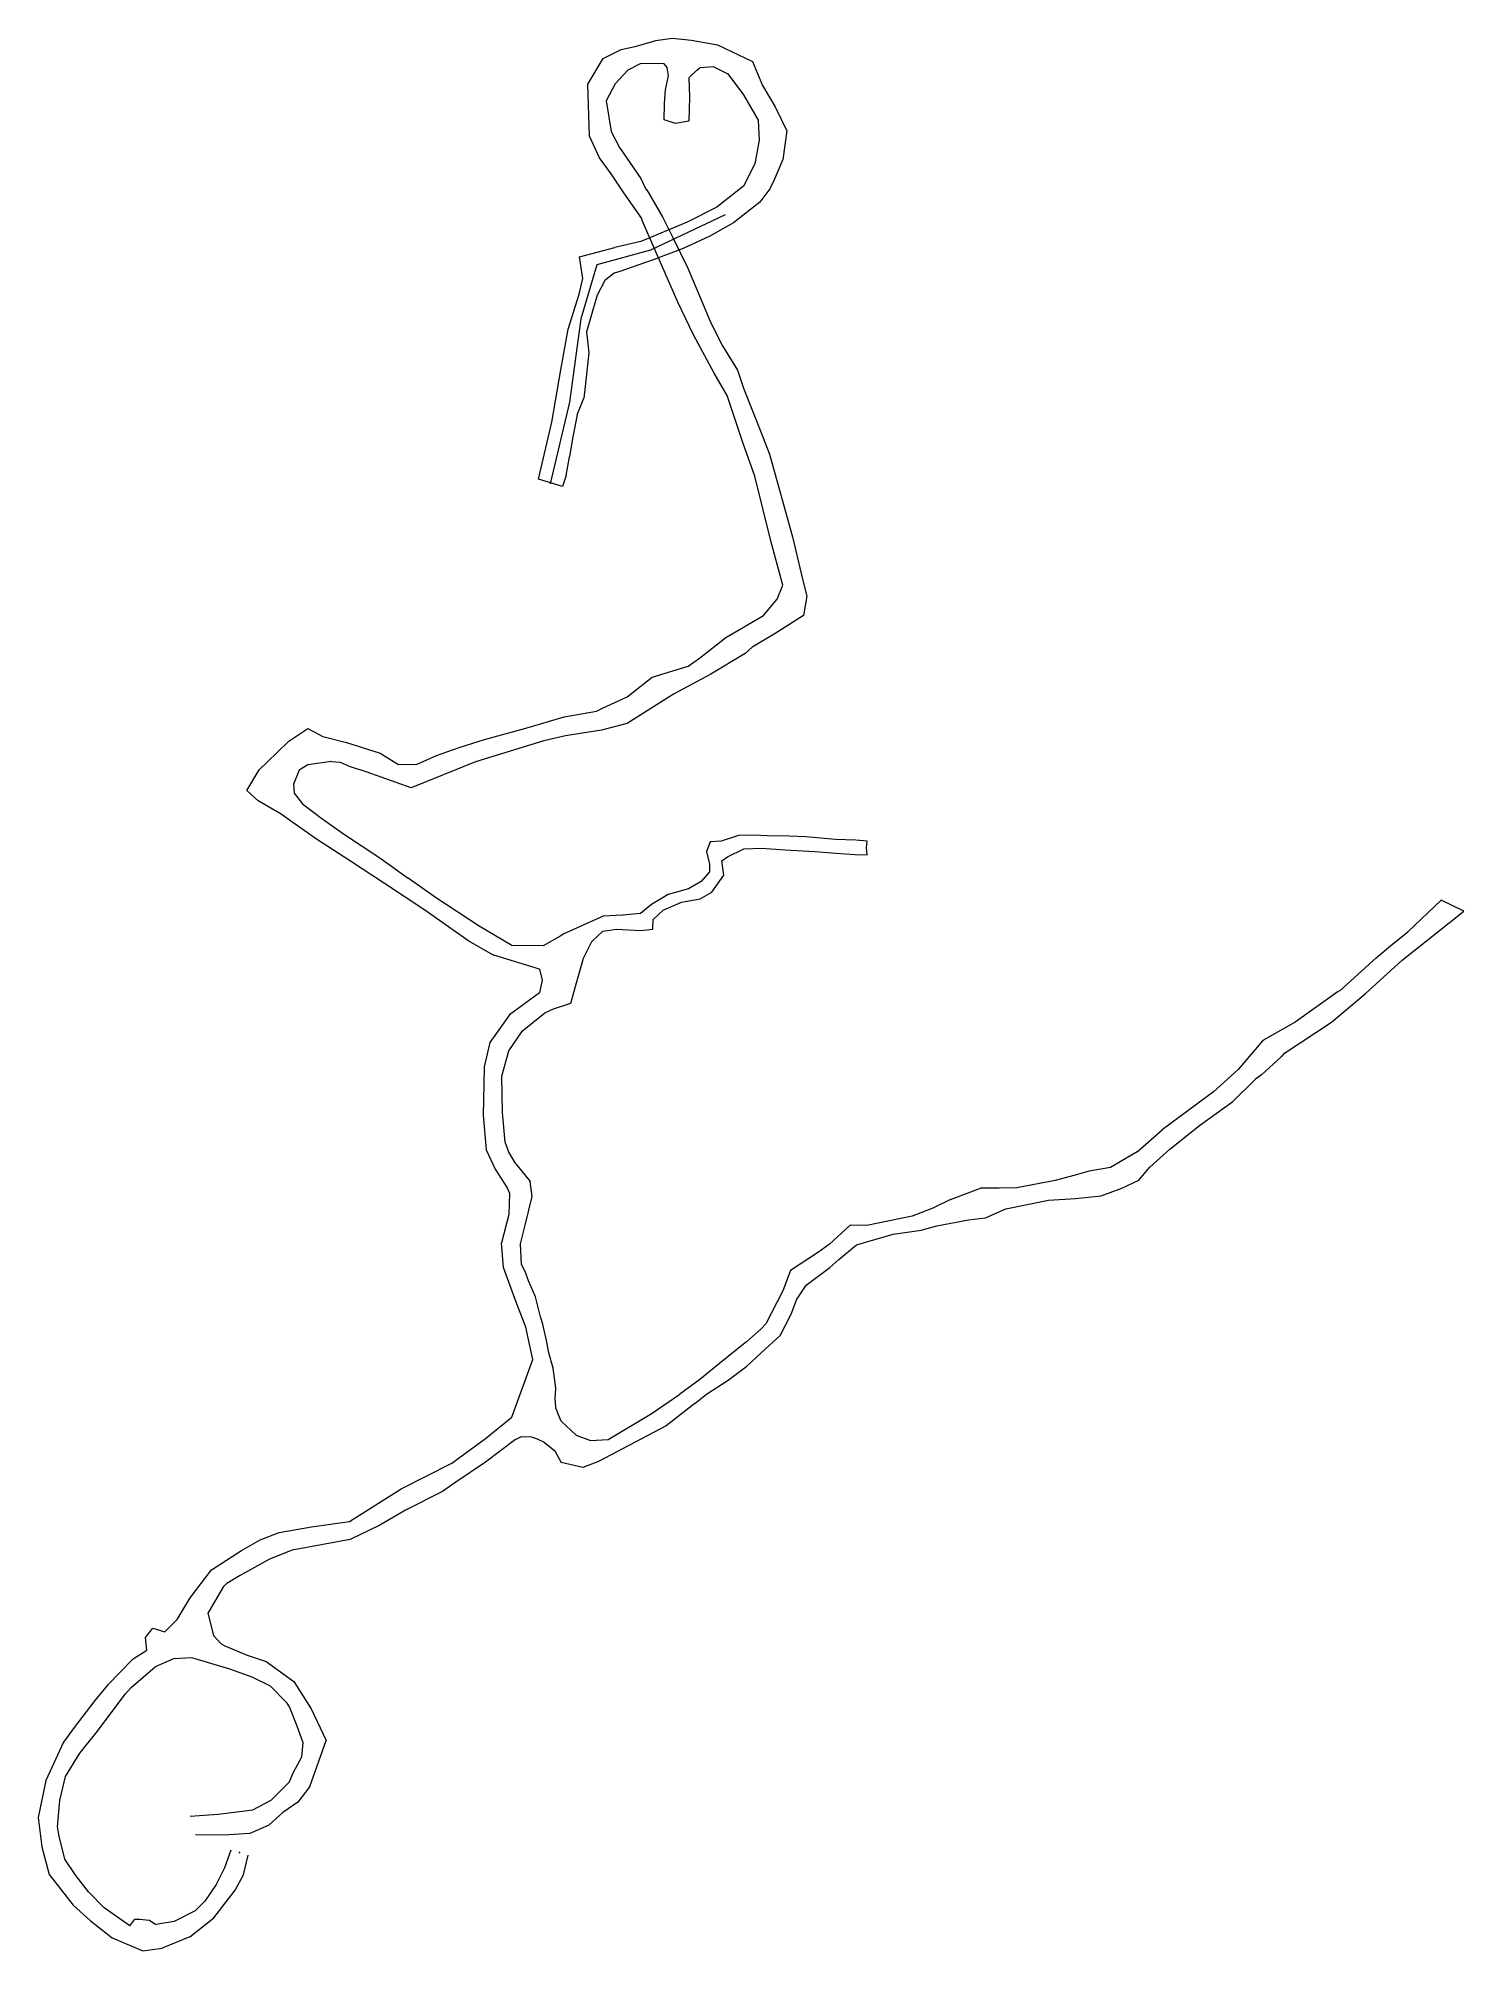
# Model space of a CAD drawing. Header units: millimetres. Extents: x 644447 to 644701, y 4144711 to 4145051.
import ezdxf

# ---------------------------------------------------------------- set-up
doc = ezdxf.new("R2010")
doc.units = ezdxf.units.MM
for name, color, linetype, lineweight in [('2225_SPRAL_1', 30, 'Continuous', 0), ('2240', 152, 'Continuous', 0), ('GEOFENCE', 3, 'Continuous', 0), ('INIT_COORD', 2, 'Continuous', 0)]:
    doc.layers.add(name, color=color, linetype=linetype, lineweight=lineweight)

msp = doc.modelspace()

# ---------------------------------------------------------------- linework, layer by layer
at = {"layer": '2225_SPRAL_1', "lineweight": 0}
for p, q in [((644567.73, 4145021.37, 2232.53), (644562.43, 4145018.68, 2231.15)), ((644562.43, 4145018.68, 2231.15), (644554.21, 4145015.22, 2229.61)), ((644570.7, 4145018.58, 2232.45), (644566.5, 4145016.16, 2231.63)), ((644554.21, 4145015.22, 2229.61), (644549.57, 4145014.14, 2228.48)), ((644566.5, 4145016.16, 2231.63), (644561.74, 4145014, 2230.66)), ((644543.29, 4145012.53, 2227.88), (644549.57, 4145014.14, 2228.48)), ((644543.86, 4145008.64, 2228.47), (644543.29, 4145012.53, 2227.88)), ((644556.39, 4145011.98, 2229.69), (644550.46, 4145009.9, 2228.73)), ((644561.74, 4145014, 2230.66), (644556.39, 4145011.98, 2229.69)), ((644543.21, 4145005.84, 2228.58), (644543.86, 4145008.64, 2228.47)), ((644547.76, 4145008.28, 2228.55), (644546.41, 4145005.69, 2228.61)), ((644549.42, 4145009.59, 2228.69), (644547.76, 4145008.28, 2228.55)), ((644550.46, 4145009.9, 2228.73), (644549.42, 4145009.59, 2228.69)), ((644541.23, 4144999.61, 2228.97), (644543.21, 4145005.84, 2228.58)), ((644546.41, 4145005.69, 2228.61), (644544.49, 4144999.14, 2228.95)), ((644539.96, 4144992.41, 2228.92), (644541.23, 4144999.61, 2228.97)), ((644544.49, 4144999.14, 2228.95), (644544.92, 4144995.43, 2229.03)), ((644544.92, 4144995.43, 2229.03), (644544.27, 4144989.42, 2228.81)), ((644538.36, 4144983.1, 2229.21), (644539.96, 4144992.41, 2228.92)), ((644542.84, 4144984.4, 2229.09), (644544.02, 4144987.32, 2228.94)), ((644544.27, 4144989.42, 2228.96), (644544.02, 4144987.32, 2228.94)), ((644542.84, 4144984.4, 2229.09), (644542.02, 4144980.14, 2229.5)), ((644535.95, 4144972.93, 2230.79), (644538.36, 4144983.1, 2229.21)), ((644540.89, 4144973.59, 2229.62), (644541.51, 4144976.91, 2229.57)), ((644542.02, 4144980.14, 2229.5), (644541.51, 4144976.91, 2229.57)), ((644540.89, 4144973.59, 2229.62), (644540.22, 4144971.61, 2230.36)), ((644540.22, 4144971.61, 2230.36), (644535.95, 4144972.93, 2230.79))]:
    msp.add_line(p, q, dxfattribs=at)
at = {"layer": '2240', "lineweight": 0}
for p, q in [((644547.5, 4145047.81, 2242.75), (644550.7, 4145049.42, 2242.14)), ((644550.7, 4145049.42, 2242.14), (644553.39, 4145049.98, 2241.52)), ((644553.39, 4145049.98, 2241.52), (644556.88, 4145051, 2240.85)), ((644556.88, 4145051, 2240.85), (644559.75, 4145051.42, 2240.76)), ((644559.75, 4145051.42, 2240.76), (644563.22, 4145051.1, 2240.47)), ((644563.22, 4145051.1, 2240.47), (644567.85, 4145050.24, 2240.16)), ((644567.85, 4145050.24, 2240.16), (644574.1, 4145047.28, 2240.1)), ((644544.75, 4145043.22, 2243.71), (644547.5, 4145047.81, 2242.75)), ((644551.85, 4145045.72, 2242.45), (644549.62, 4145043.3, 2243.23)), ((644554.07, 4145046.86, 2241.77), (644551.85, 4145045.72, 2242.45)), ((644558.23, 4145046.95, 2241.21), (644554.07, 4145046.86, 2241.77)), ((644558.23, 4145046.95, 2241.21), (644558.85, 4145046.14, 2241.6)), ((644559.12, 4145044.7, 2241.52), (644558.85, 4145046.14, 2241.6)), ((644564.15, 4145045.76, 2241.23), (644562.71, 4145044.38, 2241.45)), ((644564.15, 4145045.76, 2241.23), (644564.69, 4145046.15, 2240.61)), ((644567.21, 4145046.3, 2240.49), (644564.69, 4145046.15, 2240.61)), ((644567.21, 4145046.3, 2240.49), (644569.69, 4145045.07, 2239.65)), ((644569.69, 4145045.07, 2239.65), (644572.49, 4145041.32, 2238.37)), ((644574.1, 4145047.28, 2239.33), (644575.83, 4145043.03, 2238.36)), ((644545.04, 4145033.99, 2245.05), (644544.75, 4145043.22, 2243.97)), ((644549.62, 4145043.3, 2243.23), (644548.04, 4145040.28, 2243.98)), ((644558.38, 4145039.81, 2241.68), (644558.58, 4145042.26, 2241.66)), ((644558.58, 4145042.26, 2241.66), (644559.12, 4145044.7, 2241.52)), ((644562.71, 4145044.38, 2241.45), (644562.83, 4145040.92, 2241.65)), ((644575.83, 4145043.03, 2238.36), (644578.09, 4145039.23, 2237.03)), ((644548.04, 4145040.28, 2243.98), (644548.92, 4145034.8, 2245.09)), ((644558.33, 4145036.87, 2242.14), (644558.38, 4145039.81, 2241.68)), ((644562.83, 4145040.92, 2241.65), (644562.72, 4145036.66, 2241.93)), ((644572.49, 4145041.32, 2238.37), (644575.09, 4145036.82, 2236.89)), ((644578.09, 4145039.23, 2237.03), (644580.19, 4145034.94, 2236.29)), ((644548.92, 4145034.8, 2245.09), (644550.37, 4145031.96, 2246.12)), ((644560.37, 4145036.24, 2241.98), (644558.33, 4145036.87, 2242.14)), ((644562.72, 4145036.66, 2241.93), (644560.37, 4145036.24, 2241.98)), ((644575.09, 4145036.82, 2236.89), (644575.23, 4145033.29, 2235.88)), ((644580.19, 4145034.94, 2236.29), (644579.47, 4145029.86, 2235.11)), ((644546.82, 4145030.15, 2245.79), (644545.04, 4145033.99, 2245.05)), ((644550.37, 4145031.96, 2246.12), (644554.16, 4145026.46, 2246.89)), ((644575.23, 4145033.29, 2235.88), (644574.49, 4145029.07, 2234.69)), ((644548.9, 4145027.28, 2246.29), (644546.82, 4145030.15, 2245.79)), ((644574.49, 4145029.07, 2234.69), (644572.49, 4145025.11, 2233.63)), ((644579.47, 4145029.86, 2235.11), (644577.93, 4145026.23, 2234.37)), ((644551.16, 4145023.87, 2246.9), (644548.9, 4145027.28, 2246.29)), ((644554.16, 4145026.46, 2246.89), (644555.07, 4145024.54, 2247.16)), ((644555.07, 4145024.54, 2247.16), (644555.28, 4145024.41, 2247.22)), ((644572.49, 4145025.11, 2233.63), (644567.73, 4145021.37, 2232.53)), ((644577.14, 4145024.59, 2234.01), (644575.35, 4145022.23, 2233.59)), ((644577.93, 4145026.23, 2234.37), (644577.14, 4145024.59, 2234.01)), ((644554.36, 4145019.35, 2247.52), (644551.16, 4145023.87, 2246.9)), ((644555.28, 4145024.41, 2247.22), (644558.13, 4145019.48, 2247.56)), ((644575.35, 4145022.23, 2233.59), (644570.7, 4145018.58, 2232.45)), ((644554.45, 4145018.95, 2247.51), (644554.36, 4145019.35, 2247.52)), ((644560.76, 4145004.42, 2248.14), (644554.45, 4145018.95, 2247.51)), ((644558.13, 4145019.48, 2247.56), (644559.87, 4145015.92, 2247.84)), ((644559.87, 4145015.92, 2247.84), (644562.53, 4145010.47, 2248.01)), ((644562.53, 4145010.47, 2248.01), (644566.63, 4145000.77, 2248.27)), ((644563.57, 4144998.61, 2248.35), (644560.76, 4145004.42, 2248.14)), ((644566.63, 4145000.77, 2248.27), (644568.71, 4144996.69, 2248.36)), ((644567.24, 4144991.8, 2248.29), (644563.57, 4144998.61, 2248.35)), ((644568.71, 4144996.69, 2248.36), (644571.39, 4144992.31, 2247.88)), ((644569.59, 4144987.83, 2247.59), (644567.24, 4144991.8, 2247.97)), ((644571.39, 4144992.31, 2247.88), (644572.44, 4144989.15, 2247.54)), ((644572.44, 4144979.09, 2246.74), (644569.59, 4144987.83, 2247.59)), ((644572.44, 4144989.15, 2247.54), (644575.56, 4144981.38, 2246.8)), ((644575.56, 4144981.38, 2246.8), (644577.1, 4144977.38, 2246.55)), ((644574.51, 4144973.46, 2246.67), (644572.44, 4144979.09, 2246.74)), ((644577.1, 4144977.38, 2246.55), (644581.18, 4144962.67, 2246.76)), ((644577.4, 4144961.73, 2246.66), (644574.51, 4144973.46, 2246.67)), ((644579.45, 4144954.05, 2247.25), (644577.4, 4144961.73, 2246.66)), ((644581.18, 4144962.67, 2246.76), (644583.01, 4144954.89, 2247.25)), ((644578.45, 4144951.55, 2247.52), (644579.45, 4144954.05, 2247.25)), ((644583.01, 4144954.89, 2247.25), (644583.73, 4144952.08, 2247.26)), ((644576.04, 4144948.63, 2247.87), (644578.45, 4144951.55, 2247.52)), ((644583.73, 4144952.08, 2247.26), (644583.16, 4144948.64, 2247.37)), ((644569.33, 4144944.74, 2248.49), (644576.04, 4144948.63, 2247.87)), ((644583.16, 4144948.64, 2247.64), (644577.95, 4144945.35, 2247.83)), ((644564.66, 4144941.06, 2248.83), (644569.33, 4144944.74, 2248.49)), ((644574, 4144943.03, 2248.21), (644572.77, 4144941.9, 2248.68)), ((644577.95, 4144945.35, 2247.83), (644574, 4144943.03, 2248.21)), ((644556.2, 4144937.68, 2248.57), (644562.61, 4144939.63, 2248.73)), ((644562.61, 4144939.63, 2248.73), (644564.66, 4144941.06, 2248.83)), ((644572.77, 4144941.9, 2248.68), (644566.67, 4144938.21, 2248.78)), ((644551.76, 4144934.21, 2248.61), (644556.2, 4144937.68, 2248.57)), ((644566.67, 4144938.21, 2248.78), (644560.03, 4144934.66, 2248.71)), ((644547.34, 4144932.18, 2248.46), (644551.76, 4144934.21, 2248.61)), ((644560.03, 4144934.66, 2248.71), (644551.75, 4144929.41, 2248.61)), ((644533.73, 4144928.58, 2248.25), (644540.56, 4144930.6, 2248.18)), ((644540.56, 4144930.6, 2248.18), (644546.29, 4144931.64, 2248.49)), ((644546.29, 4144931.64, 2248.49), (644547.34, 4144932.18, 2248.46)), ((644551.75, 4144929.41, 2248.61), (644547.17, 4144928.25, 2248.36)), ((644489.45, 4144924.26, 2247.71), (644491.49, 4144926.26, 2247.95)), ((644491.49, 4144926.26, 2247.95), (644494.87, 4144928.57, 2248.18)), ((644494.87, 4144928.57, 2248.18), (644497.55, 4144927.12, 2248.45)), ((644497.55, 4144927.12, 2248.45), (644501.81, 4144926.04, 2248.79)), ((644501.81, 4144926.04, 2248.79), (644507.75, 4144924.17, 2249.24)), ((644521.82, 4144925.14, 2249.47), (644526.35, 4144926.56, 2248.79)), ((644536.89, 4144926.34, 2248.33), (644524.76, 4144922.63, 2249.27)), ((644526.35, 4144926.56, 2248.79), (644533.73, 4144928.58, 2248.25)), ((644540.78, 4144927.25, 2248.22), (644536.89, 4144926.34, 2248.33)), ((644547.17, 4144928.25, 2248.36), (644540.78, 4144927.25, 2248.22)), ((644486.22, 4144921.2, 2247.62), (644489.45, 4144924.26, 2247.71)), ((644499.09, 4144922.65, 2248.9), (644494.9, 4144922.07, 2248.21)), ((644499.09, 4144922.65, 2248.9), (644500.67, 4144922.53, 2249.47)), ((644500.67, 4144922.53, 2249.47), (644502.23, 4144921.84, 2249.99)), ((644507.75, 4144924.17, 2249.24), (644511.02, 4144922.12, 2249.93)), ((644524.76, 4144922.63, 2249.27), (644513.29, 4144917.98, 2250.43)), ((644514.39, 4144922.17, 2250.42), (644517.79, 4144923.75, 2250.25)), ((644517.79, 4144923.75, 2250.25), (644521.82, 4144925.14, 2249.47)), ((644484.05, 4144917.53, 2248.06), (644486.22, 4144921.2, 2247.62)), ((644493.34, 4144921.14, 2247.85), (644492.32, 4144918.64, 2247.57)), ((644494.9, 4144922.07, 2248.21), (644493.34, 4144921.14, 2247.85)), ((644502.23, 4144921.84, 2250.2), (644504.03, 4144921.23, 2249.92)), ((644505.29, 4144920.85, 2249.27), (644504.03, 4144921.23, 2249.92)), ((644513.29, 4144917.98, 2250.84), (644505.29, 4144920.85, 2249.27)), ((644511.02, 4144922.12, 2249.93), (644514.39, 4144922.17, 2250.42)), ((644486.04, 4144915.68, 2247.23), (644484.05, 4144917.53, 2248.06)), ((644490.17, 4144913.27, 2247.03), (644486.04, 4144915.68, 2247.23)), ((644492.32, 4144918.64, 2247.57), (644492.45, 4144917.04, 2247.26)), ((644492.45, 4144917.04, 2247.26), (644493.95, 4144915.13, 2247.08)), ((644492.04, 4144911.95, 2247.08), (644490.17, 4144913.27, 2247.03)), ((644493.95, 4144915.13, 2247.08), (644497.13, 4144912.71, 2247)), ((644497.13, 4144912.71, 2247), (644501.26, 4144909.78, 2246.91)), ((644496.44, 4144908.82, 2246.93), (644492.04, 4144911.95, 2247.08)), ((644502.52, 4144904.93, 2246.9), (644496.44, 4144908.82, 2246.93)), ((644501.26, 4144909.78, 2246.91), (644507.52, 4144905.63, 2246.84)), ((644571.58, 4144909.48, 2244.4), (644568.52, 4144908.47, 2244.75)), ((644574.37, 4144909.58, 2243.79), (644571.58, 4144909.48, 2244.4)), ((644576.66, 4144909.43, 2243.59), (644574.37, 4144909.58, 2243.79)), ((644580.62, 4144909.36, 2243.52), (644576.66, 4144909.43, 2243.59)), ((644583.57, 4144909.23, 2243.74), (644580.62, 4144909.36, 2243.52)), ((644588.86, 4144908.76, 2243.92), (644583.57, 4144909.23, 2243.74)), ((644592.47, 4144908.68, 2243.92), (644588.86, 4144908.76, 2243.92)), ((644507.52, 4144905.63, 2246.84), (644512.78, 4144901.91, 2247.05)), ((644566.55, 4144908.38, 2245.3), (644565.89, 4144906.64, 2245.36)), ((644565.89, 4144906.64, 2245.36), (644566.4, 4144904.38, 2245.26)), ((644568.52, 4144908.47, 2244.75), (644566.55, 4144908.38, 2245.3)), ((644568.61, 4144904.99, 2244.93), (644569.64, 4144905.71, 2244.82)), ((644569.64, 4144905.71, 2244.82), (644572.53, 4144907.15, 2244.22)), ((644572.53, 4144907.15, 2244.22), (644575.7, 4144907.26, 2243.66)), ((644575.7, 4144907.26, 2243.66), (644579.91, 4144906.93, 2243.58)), ((644579.91, 4144906.93, 2243.58), (644585.17, 4144906.65, 2243.64)), ((644585.17, 4144906.65, 2243.64), (644588.91, 4144906.37, 2243.9)), ((644588.91, 4144906.37, 2243.9), (644592.38, 4144906.14, 2244.01)), ((644592.38, 4144906.14, 2244.01), (644594.46, 4144906.08, 2243.98)), ((644594.49, 4144908.46, 2243.8), (644592.47, 4144908.68, 2243.92)), ((644594.37, 4144907.28, 2243.93), (644594.49, 4144908.46, 2243.8)), ((644594.46, 4144906.08, 2243.98), (644594.37, 4144907.28, 2243.93)), ((644508.52, 4144900.98, 2246.79), (644502.52, 4144904.93, 2246.9)), ((644517.61, 4144898.46, 2246.94), (644512.78, 4144901.91, 2247.05)), ((644566.41, 4144903.04, 2245.49), (644564.95, 4144901.33, 2245.94)), ((644566.4, 4144904.38, 2245.26), (644566.41, 4144903.04, 2245.49)), ((644566.83, 4144899.38, 2245.74), (644568.94, 4144902.42, 2245.52)), ((644568.94, 4144902.42, 2245.52), (644568.61, 4144904.99, 2244.93)), ((644515.71, 4144896.21, 2246.87), (644508.52, 4144900.98, 2246.79)), ((644559.07, 4144899.02, 2245.94), (644556.07, 4144897.24, 2246.09)), ((644562.7, 4144899.98, 2245.94), (644559.07, 4144899.02, 2245.94)), ((644564.95, 4144901.33, 2245.94), (644562.7, 4144899.98, 2245.94)), ((644564.74, 4144898.22, 2245.99), (644566.83, 4144899.38, 2245.74)), ((644523.54, 4144890.67, 2246.79), (644515.71, 4144896.21, 2246.87)), ((644525.41, 4144893.34, 2246.76), (644517.61, 4144898.46, 2246.94)), ((644547.51, 4144895.14, 2246.33), (644540.36, 4144891.94, 2245.96)), ((644550.97, 4144895.34, 2246.3), (644547.51, 4144895.14, 2246.78)), ((644554.13, 4144895.61, 2246.18), (644550.97, 4144895.34, 2246.3)), ((644556.07, 4144897.24, 2246.09), (644554.13, 4144895.61, 2246.18)), ((644556.4, 4144894.53, 2246.07), (644558.19, 4144896.18, 2246.02)), ((644558.19, 4144896.18, 2246.02), (644561.45, 4144897.63, 2246.04)), ((644561.45, 4144897.63, 2246.04), (644564.74, 4144898.22, 2245.99)), ((644689.75, 4144887.28, 2236.45), (644700.72, 4144896.02, 2235.84)), ((644696.72, 4144898, 2235.6), (644690.75, 4144892.37, 2235.9)), ((644700.72, 4144896.02, 2235.55), (644696.72, 4144898, 2235.65)), ((644531.24, 4144889.92, 2246.57), (644525.41, 4144893.34, 2246.76)), ((644540.36, 4144891.94, 2245.96), (644539.96, 4144891.61, 2245.96)), ((644545.46, 4144890.63, 2246.8), (644547.42, 4144892.44, 2246.65)), ((644547.42, 4144892.44, 2246.65), (644549.84, 4144892.81, 2246.19)), ((644549.84, 4144892.81, 2246.19), (644554.18, 4144892.59, 2246.06)), ((644554.18, 4144892.59, 2246.06), (644556.32, 4144892.81, 2246.09)), ((644556.32, 4144892.81, 2246.09), (644556.4, 4144894.53, 2246.07)), ((644688.02, 4144890.17, 2236.11), (644690.75, 4144892.37, 2235.9)), ((644527.01, 4144888.74, 2246.76), (644523.54, 4144890.67, 2246.79)), ((644527.01, 4144888.74, 2246.76), (644528, 4144888.2, 2247.2)), ((644536.79, 4144889.85, 2246.14), (644531.24, 4144889.92, 2246.57)), ((644539.96, 4144891.61, 2245.96), (644536.79, 4144889.85, 2246.14)), ((644543.96, 4144887.65, 2246), (644545.46, 4144890.63, 2246.1)), ((644685.1, 4144887.74, 2236.36), (644688.02, 4144890.17, 2236.11)), ((644536.12, 4144885.7, 2246.31), (644528, 4144888.2, 2246.4)), ((644536.12, 4144885.7, 2246.31), (644536.6, 4144883.74, 2245.89)), ((644542.86, 4144883.66, 2246.13), (644543.96, 4144887.65, 2246)), ((644678.66, 4144881.86, 2237.73), (644685.1, 4144887.74, 2236.56)), ((644683.18, 4144881.31, 2237.3), (644689.75, 4144887.28, 2236.45)), ((644536.16, 4144881.48, 2246.07), (644530.78, 4144877.59, 2246.1)), ((644536.6, 4144883.74, 2245.89), (644536.16, 4144881.48, 2246.07)), ((644541.74, 4144879.63, 2246.08), (644542.86, 4144883.66, 2246.13)), ((644678.33, 4144881.7, 2237.59), (644670.68, 4144876.28, 2239.26)), ((644678.66, 4144881.86, 2237.73), (644678.33, 4144881.7, 2237.59)), ((644537.08, 4144877.92, 2245.96), (644538.66, 4144878.64, 2245.93)), ((644538.66, 4144878.64, 2245.93), (644541.74, 4144879.63, 2246.08)), ((644677.15, 4144876.28, 2238.5), (644683.18, 4144881.31, 2237.3)), ((644530.78, 4144877.59, 2246.1), (644527.31, 4144872.64, 2246)), ((644530.68, 4144871.18, 2246.09), (644533.1, 4144874.72, 2246.05)), ((644533.1, 4144874.72, 2246.05), (644537.08, 4144877.92, 2245.96)), ((644670.68, 4144876.28, 2239.26), (644664.96, 4144873.03, 2240.22)), ((644668.77, 4144870.73, 2239.97), (644677.15, 4144876.28, 2238.5)), ((644527.31, 4144872.64, 2246), (644526.31, 4144868.31, 2245.97)), ((644664.96, 4144873.03, 2240.92), (644660.54, 4144867.82, 2241.11)), ((644526.31, 4144868.31, 2245.97), (644526.22, 4144865.21, 2246.02)), ((644529.45, 4144866.65, 2246.08), (644530.68, 4144871.18, 2246.09)), ((644668.18, 4144870.07, 2240.83), (644664.71, 4144866.87, 2240.84)), ((644668.47, 4144870.28, 2240.12), (644668.18, 4144870.07, 2240.32)), ((644668.47, 4144870.28, 2240.12), (644668.77, 4144870.73, 2239.97)), ((644526.22, 4144865.21, 2246.02), (644526.11, 4144859.7, 2245.98)), ((644529.54, 4144860.17, 2246.06), (644529.45, 4144866.65, 2246.08)), ((644660.54, 4144867.82, 2241.11), (644656.15, 4144863.88, 2242.31)), ((644659.62, 4144862.17, 2242.18), (644663.66, 4144866.1, 2240.98)), ((644664.71, 4144866.87, 2240.84), (644663.66, 4144866.1, 2240.98)), ((644656.15, 4144863.88, 2242.31), (644647, 4144857.09, 2243.98)), ((644653.66, 4144857.85, 2243.24), (644659.62, 4144862.17, 2242.18)), ((644526.11, 4144859.7, 2245.98), (644526.66, 4144853.53, 2245.94)), ((644530.03, 4144854.88, 2246), (644529.54, 4144860.17, 2246.06)), ((644648.36, 4144853.67, 2244.51), (644653.66, 4144857.85, 2243.24)), ((644530.68, 4144853.15, 2246.04), (644530.03, 4144854.88, 2246)), ((644642.57, 4144853.17, 2245.7), (644647, 4144857.09, 2243.98)), ((644526.66, 4144853.53, 2245.94), (644528.23, 4144850.08, 2246.09)), ((644531.91, 4144851.03, 2245.91), (644530.68, 4144853.15, 2246.04)), ((644531.91, 4144851.03, 2245.91), (644534.46, 4144847.93, 2246.47)), ((644642.57, 4144853.17, 2245.7), (644637.8, 4144850.41, 2246.8)), ((644644.81, 4144850.44, 2245.88), (644648.36, 4144853.67, 2244.51)), ((644528.23, 4144850.08, 2246.09), (644530.41, 4144846.76, 2245.86)), ((644534.83, 4144845.22, 2245.81), (644534.46, 4144847.93, 2245.82)), ((644627.98, 4144848.09, 2247.74), (644621.11, 4144846.78, 2247.86)), ((644631.31, 4144848.98, 2247.47), (644627.98, 4144848.09, 2247.74)), ((644633.99, 4144849.77, 2247.23), (644631.31, 4144848.98, 2247.47)), ((644637.8, 4144850.41, 2246.8), (644633.99, 4144849.77, 2247.23)), ((644639.85, 4144846.72, 2246.97), (644642.87, 4144848.13, 2246.52)), ((644642.87, 4144848.13, 2246.52), (644644.81, 4144850.44, 2245.88)), ((644530.41, 4144846.76, 2245.86), (644530.81, 4144845.8, 2245.74)), ((644530.81, 4144845.8, 2245.74), (644530.68, 4144842.05, 2245.53)), ((644533.6, 4144840.16, 2245.49), (644534.83, 4144845.22, 2245.81)), ((644609.32, 4144844.7, 2249.18), (644606.16, 4144843.17, 2248.4)), ((644609.32, 4144844.7, 2249.18), (644614.67, 4144846.73, 2249.01)), ((644618.01, 4144846.73, 2248.13), (644614.67, 4144846.73, 2249.01)), ((644621.11, 4144846.78, 2247.86), (644618.01, 4144846.73, 2248.13)), ((644619.17, 4144843.05, 2248.2), (644626.77, 4144844.56, 2247.83)), ((644626.77, 4144844.56, 2247.83), (644631.6, 4144844.89, 2247.55)), ((644631.6, 4144844.89, 2247.55), (644636.14, 4144845.37, 2247.03)), ((644636.14, 4144845.37, 2247.03), (644639.85, 4144846.72, 2246.97)), ((644530.68, 4144842.05, 2245.53), (644529.4, 4144837, 2245.31)), ((644602.51, 4144841.76, 2248.02), (644594.41, 4144840.05, 2247.83)), ((644606.16, 4144843.17, 2248.4), (644602.51, 4144841.76, 2248.02)), ((644606.9, 4144840.03, 2248.19), (644612.53, 4144841.11, 2248.62)), ((644612.53, 4144841.11, 2248.62), (644615.55, 4144841.41, 2248.86)), ((644615.55, 4144841.41, 2248.86), (644619.17, 4144843.05, 2248.2)), ((644532.79, 4144836.81, 2245.3), (644533.6, 4144840.16, 2245.49)), ((644591.45, 4144840.15, 2247.99), (644587.8, 4144836.73, 2247.69)), ((644594.41, 4144840.05, 2247.83), (644591.45, 4144840.15, 2247.99)), ((644592.6, 4144836.62, 2247.51), (644599.12, 4144838.54, 2247.82)), ((644599.12, 4144838.54, 2247.82), (644604.13, 4144839.22, 2248.18)), ((644604.13, 4144839.22, 2248.18), (644606.9, 4144840.03, 2248.19)), ((644529.76, 4144832.6, 2245.19), (644529.4, 4144837, 2245.31)), ((644532.96, 4144833.12, 2245.12), (644532.79, 4144836.81, 2245.3)), ((644585.85, 4144835.33, 2247.44), (644580.81, 4144832.05, 2247.28)), ((644587.8, 4144836.73, 2247.69), (644585.85, 4144835.33, 2247.44)), ((644587.87, 4144832.62, 2247.41), (644589.47, 4144834.04, 2247.55)), ((644589.47, 4144834.04, 2247.55), (644592.6, 4144836.62, 2247.51)), ((644531.8, 4144826.87, 2244.88), (644529.76, 4144832.6, 2245.19)), ((644533.67, 4144831.74, 2245.67), (644532.96, 4144833.12, 2245.12)), ((644534.2, 4144830.21, 2245.52), (644533.67, 4144831.74, 2245.67)), ((644580.81, 4144832.05, 2247.28), (644579.49, 4144828.42, 2247.09)), ((644583.61, 4144829.44, 2247.24), (644587.87, 4144832.62, 2247.41)), ((644535.41, 4144827.37, 2245.36), (644534.2, 4144830.21, 2245.52)), ((644536.3, 4144823.82, 2245.01), (644535.41, 4144827.37, 2245.36)), ((644579.49, 4144828.42, 2247.09), (644576.45, 4144822.59, 2246.25)), ((644581.9, 4144826.83, 2246.89), (644583.61, 4144829.44, 2247.24)), ((644533.74, 4144821.95, 2244.54), (644531.8, 4144826.87, 2244.88)), ((644536.72, 4144822.52, 2244.87), (644536.3, 4144823.82, 2245.01)), ((644578.97, 4144820.49, 2246.32), (644580.93, 4144824.27, 2246.71)), ((644580.93, 4144824.27, 2246.71), (644581.9, 4144826.83, 2246.89)), ((644534.95, 4144816.23, 2244.06), (644533.74, 4144821.95, 2244.54)), ((644537.37, 4144819.6, 2244.75), (644536.72, 4144822.52, 2244.87)), ((644575.55, 4144821.6, 2246.13), (644573.02, 4144819.37, 2245.91)), ((644576.45, 4144822.59, 2246.25), (644575.55, 4144821.6, 2246.13)), ((644575.59, 4144817.41, 2245.9), (644578.97, 4144820.49, 2246.32)), ((644537.82, 4144817.38, 2244.54), (644537.37, 4144819.6, 2244.75)), ((644538.55, 4144814.68, 2244.31), (644537.82, 4144817.38, 2244.54)), ((644570.42, 4144817.3, 2245.79), (644567.27, 4144814.73, 2245.52)), ((644573.02, 4144819.37, 2245.91), (644570.42, 4144817.3, 2245.79)), ((644573.07, 4144815.06, 2245.79), (644575.59, 4144817.41, 2245.9)), ((644531.22, 4144805.95, 2243.38), (644534.95, 4144816.23, 2244.06)), ((644539.03, 4144811.14, 2244.43), (644538.55, 4144814.68, 2244.31)), ((644567.27, 4144814.73, 2245.52), (644564.71, 4144812.68, 2245.31)), ((644569.71, 4144812.56, 2245.55), (644573.07, 4144815.06, 2245.79)), ((644538.94, 4144809.19, 2244.14), (644539.03, 4144811.14, 2244.23)), ((644556.18, 4144806.68, 2244.7), (644561.16, 4144810.03, 2244.72)), ((644564.71, 4144812.68, 2245.31), (644561.16, 4144810.03, 2244.72)), ((644563.78, 4144808.39, 2245.14), (644565.91, 4144810.04, 2245.12)), ((644565.91, 4144810.04, 2245.12), (644569.71, 4144812.56, 2245.55)), ((644539.03, 4144807.85, 2244.17), (644538.94, 4144809.19, 2244.14)), ((644539.07, 4144807.55, 2245.33), (644539.03, 4144807.85, 2244.17)), ((644539.31, 4144807, 2244.41), (644539.07, 4144807.55, 2245.33)), ((644539.55, 4144806.39, 2245.06), (644539.31, 4144807, 2244.41)), ((644548.4, 4144801.95, 2244.23), (644556.18, 4144806.68, 2244.7)), ((644563.78, 4144808.39, 2245.14), (644558.69, 4144804.42, 2244.82)), ((644526.52, 4144802.17, 2243.04), (644531.22, 4144805.95, 2243.38)), ((644539.98, 4144805.27, 2245.83), (644539.55, 4144806.39, 2245.06)), ((644539.98, 4144805.27, 2243.74), (644542.65, 4144802.76, 2243.94)), ((644558.69, 4144804.42, 2244.14), (644546.66, 4144798.04, 2244.1)), ((644520.52, 4144797.77, 2242.48), (644526.52, 4144802.17, 2243.04)), ((644531.9, 4144801.99, 2243.37), (644526.56, 4144797.92, 2242.85)), ((644531.9, 4144801.99, 2243.37), (644532.97, 4144802.52, 2243.86)), ((644532.97, 4144802.52, 2243.86), (644534.64, 4144802.45, 2244.48)), ((644534.64, 4144802.45, 2244.48), (644535.76, 4144802.08, 2245.2)), ((644535.76, 4144802.08, 2245.2), (644536.96, 4144801.52, 2245.6)), ((644536.96, 4144801.52, 2245.6), (644538.87, 4144799.98, 2246.18)), ((644538.87, 4144799.98, 2246.18), (644539.98, 4144797.87, 2243.76)), ((644542.65, 4144802.76, 2243.94), (644545.25, 4144801.77, 2244.09)), ((644545.25, 4144801.77, 2244.09), (644548.4, 4144801.95, 2244.23)), ((644511.49, 4144793.21, 2242.39), (644520.52, 4144797.77, 2242.48)), ((644526.56, 4144797.92, 2242.85), (644521.25, 4144794.36, 2242.47)), ((644543.84, 4144796.97, 2244.02), (644539.98, 4144797.87, 2243.76)), ((644546.66, 4144798.04, 2244.1), (644543.84, 4144796.97, 2244.25)), ((644502.34, 4144787.37, 2241.75), (644511.49, 4144793.21, 2242.27)), ((644521.25, 4144794.36, 2242.47), (644518.9, 4144792.71, 2242.4)), ((644518.9, 4144792.71, 2242.28), (644512.41, 4144789.46, 2242.4)), ((644489.82, 4144785.41, 2241.04), (644495.55, 4144786.42, 2241.39)), ((644495.55, 4144786.42, 2241.39), (644502.34, 4144787.37, 2241.75)), ((644507.71, 4144786.71, 2242.03), (644502.41, 4144784.16, 2241.72)), ((644512.41, 4144789.46, 2242.4), (644507.71, 4144786.71, 2242.03)), ((644483.07, 4144782.19, 2240.72), (644486.4, 4144784.09, 2240.88)), ((644486.4, 4144784.09, 2240.88), (644489.82, 4144785.41, 2241.04)), ((644502.41, 4144784.16, 2241.72), (644492.08, 4144782.26, 2241.18)), ((644477.73, 4144778.78, 2240.3), (644483.07, 4144782.19, 2240.72)), ((644488.07, 4144780.7, 2240.81), (644482.7, 4144777.68, 2240.83)), ((644492.08, 4144782.26, 2241.18), (644488.07, 4144780.7, 2240.81)), ((644473.95, 4144773.78, 2239.86), (644477.73, 4144778.78, 2240.3)), ((644480.45, 4144776.36, 2240.21), (644479.87, 4144775.83, 2240.36)), ((644482.7, 4144777.68, 2240.53), (644480.45, 4144776.36, 2240.21)), ((644471.61, 4144769.92, 2239.57), (644473.95, 4144773.78, 2239.86)), ((644479.87, 4144775.83, 2240.36), (644477.07, 4144771.04, 2239.98)), ((644469.44, 4144767.73, 2239.19), (644471.61, 4144769.92, 2239.57)), ((644477.07, 4144771.04, 2239.98), (644478.12, 4144767.11, 2240.13)), ((644466.01, 4144766.76, 2238.89), (644467.32, 4144768.37, 2238.96)), ((644466.23, 4144764.5, 2238.68), (644466.01, 4144766.76, 2238.89)), ((644467.32, 4144768.37, 2238.96), (644469.44, 4144767.73, 2239.19)), ((644478.12, 4144767.11, 2240.13), (644479.48, 4144765.59, 2240.41)), ((644459.22, 4144758.25, 2237.43), (644463.79, 4144762.93, 2238.36)), ((644463.79, 4144762.93, 2238.36), (644466.23, 4144764.5, 2238.68)), ((644470.96, 4144762.94, 2239.26), (644467.72, 4144761.48, 2238.5)), ((644474.22, 4144763.12, 2239.81), (644470.96, 4144762.94, 2239.26)), ((644481.03, 4144761.09, 2240.7), (644474.22, 4144763.12, 2239.81)), ((644479.48, 4144765.59, 2240.41), (644480.12, 4144765.25, 2240.45)), ((644480.12, 4144765.25, 2240.45), (644484.09, 4144763.6, 2240.85)), ((644484.09, 4144763.6, 2240.85), (644487.49, 4144762.47, 2241.16)), ((644487.49, 4144762.47, 2241.16), (644487.88, 4144762.19, 2241.18)), ((644463.46, 4144757.84, 2237.86), (644467.72, 4144761.48, 2238.5)), ((644484.98, 4144759.64, 2241.04), (644481.03, 4144761.09, 2240.7)), ((644488.22, 4144758.06, 2241.39), (644484.98, 4144759.64, 2241.04)), ((644487.88, 4144762.19, 2241.18), (644492.43, 4144758.9, 2241.46)), ((644492.43, 4144758.9, 2241.46), (644495.48, 4144754.02, 2242.06)), ((644459.22, 4144758.25, 2237.43), (644456.98, 4144755.49, 2237.08)), ((644457.18, 4144749.78, 2236.51), (644462.43, 4144756.71, 2237.56)), ((644462.43, 4144756.71, 2237.56), (644463.46, 4144757.84, 2237.86)), ((644491.2, 4144755.05, 2241.94), (644488.22, 4144758.06, 2241.39)), ((644456.98, 4144755.49, 2237.08), (644453.31, 4144750.68, 2236.05)), ((644491.63, 4144754.37, 2242.01), (644491.2, 4144755.05, 2241.94)), ((644493.02, 4144750.97, 2242.4), (644491.63, 4144754.37, 2242.01)), ((644495.48, 4144754.02, 2242.06), (644498.16, 4144748.38, 2242.62)), ((644453.31, 4144750.68, 2236.05), (644451.37, 4144748.12, 2235.76)), ((644454.31, 4144746.13, 2235.74), (644457.18, 4144749.78, 2236.51)), ((644494.04, 4144747.98, 2242.69), (644493.02, 4144750.97, 2242.4)), ((644451.37, 4144748.12, 2235.76), (644448.27, 4144741.29, 2234.56)), ((644451.75, 4144741.97, 2234.94), (644454.31, 4144746.13, 2235.74)), ((644492.27, 4144742.61, 2243.43), (644493.81, 4144745.49, 2242.97)), ((644493.81, 4144745.49, 2242.97), (644494.04, 4144747.98, 2242.69)), ((644495.25, 4144740.19, 2243.31), (644498.16, 4144748.38, 2242.62)), ((644450.71, 4144737.7, 2234.08), (644451.75, 4144741.97, 2234.94)), ((644491.65, 4144741.06, 2243.7), (644492.27, 4144742.61, 2243.43)), ((644448.27, 4144741.29, 2234.56), (644446.89, 4144734.71, 2233.53)), ((644488.34, 4144737.77, 2244.15), (644491.65, 4144741.06, 2243.7)), ((644495.25, 4144740.19, 2243.31), (644493.12, 4144737.43, 2243.65)), ((644450.33, 4144733.01, 2233.07), (644450.71, 4144737.7, 2234.08)), ((644473.93, 4144734.94, 2246.03), (644478.95, 4144735.31, 2245.38)), ((644478.95, 4144735.31, 2245.38), (644485.12, 4144736.05, 2244.49)), ((644485.12, 4144736.05, 2244.49), (644488.34, 4144737.77, 2244.15)), ((644490.47, 4144735.6, 2244.06), (644488.02, 4144733.38, 2244.21)), ((644493.12, 4144737.43, 2243.65), (644490.47, 4144735.6, 2244.06)), ((644446.89, 4144734.71, 2233.53), (644447.56, 4144729.45, 2232.66)), ((644450.64, 4144731.37, 2232.73), (644450.33, 4144733.01, 2233.07)), ((644484.53, 4144731.84, 2245.3), (644479.92, 4144731.56, 2245.17)), ((644484.53, 4144731.84, 2245.22), (644488.02, 4144733.38, 2244.21)), ((644447.56, 4144729.45, 2232.66), (644448.83, 4144724.56, 2231.86)), ((644451.63, 4144727.29, 2231.99), (644450.64, 4144731.37, 2232.73)), ((644479.92, 4144731.56, 2245.17), (644474.88, 4144731.61, 2245.85)), ((644481.16, 4144728.89, 2225.68), (644480.08, 4144725.75, 2226.13)), ((644453.61, 4144724.35, 2231.6), (644451.63, 4144727.29, 2231.99)), ((644480.08, 4144725.75, 2226.13), (644478.59, 4144722.75, 2226.73)), ((644483.47, 4144724.49, 2226.11), (644484.27, 4144727.96, 2225.69)), ((644448.83, 4144724.56, 2231.6), (644453.12, 4144719.09, 2230.95)), ((644455.87, 4144721.47, 2231.02), (644453.61, 4144724.35, 2231.6)), ((644458.63, 4144718.63, 2230.59), (644455.87, 4144721.47, 2231.02)), ((644478.59, 4144722.75, 2226.73), (644476.53, 4144719.81, 2227.29)), ((644478.16, 4144716.85, 2227.42), (644481.98, 4144721.74, 2226.47)), ((644481.98, 4144721.74, 2226.47), (644483.47, 4144724.49, 2226.11)), ((644453.12, 4144719.09, 2230.95), (644456.12, 4144716.34, 2230.62)), ((644463.2, 4144715.42, 2229.9), (644458.63, 4144718.63, 2230.59)), ((644474.85, 4144718.07, 2227.67), (644471.09, 4144716.18, 2228.33)), ((644476.53, 4144719.81, 2227.29), (644474.85, 4144718.07, 2227.67)), ((644456.12, 4144716.34, 2230.62), (644460.08, 4144713.24, 2230.19)), ((644463.2, 4144715.42, 2229.9), (644464.07, 4144716.59, 2229.55)), ((644464.07, 4144716.59, 2229.55), (644464.93, 4144716.58, 2229.49)), ((644464.93, 4144716.58, 2229.49), (644466.73, 4144716.4, 2229.31)), ((644466.73, 4144716.4, 2229.31), (644467.86, 4144715.64, 2229.1)), ((644471.09, 4144716.18, 2228.33), (644467.86, 4144715.64, 2229.1)), ((644473.86, 4144713.44, 2228.23), (644478.16, 4144716.85, 2227.42)), ((644460.08, 4144713.24, 2230.19), (644465.52, 4144710.97, 2230.02)), ((644465.52, 4144710.97, 2229.41), (644468.96, 4144711.42, 2228.94)), ((644473.86, 4144713.44, 2228.54), (644468.96, 4144711.42, 2228.94))]:
    msp.add_line(p, q, dxfattribs=at)
at = {"layer": 'GEOFENCE'}
for p, q in [((644569.22, 4145019.98, 2232.49), (644555.9, 4145013.67, 2229.7)), ((644546.35, 4145011.06, 2228.28), (644543.49, 4145001.49, 2228.84)), ((644555.9, 4145013.67, 2229.7), (644546.35, 4145011.06, 2228.28)), ((644543.49, 4145001.49, 2228.84), (644541.47, 4144986.63, 2229.01)), ((644541.47, 4144986.63, 2229.01), (644538.05, 4144972.11, 2230.59))]:
    msp.add_line(p, q, dxfattribs=at)
at = {"layer": 'INIT_COORD'}
msp.add_point((644482.72, 4144728.43, 2225.69), dxfattribs=at)

doc.saveas('drawing.dxf')
